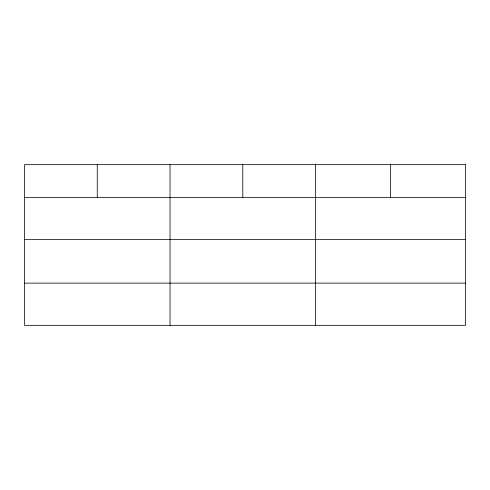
<?xml version="1.0" encoding="UTF-8"?>
<svg xmlns="http://www.w3.org/2000/svg" width="490" height="490" viewBox="0 0 490 490"><rect width="100%" height="100%" fill="white"/><g stroke="black" fill="none" stroke-linecap="round" stroke-linejoin="round"><path stroke-width="0.73" d="M24.5 197.427L465.5 197.427M24.5 239.641L465.5 239.641M24.5 283.128L465.5 283.128M390.53 164.665L390.53 197.427M315.56 164.665L315.56 325.336M242.795 164.665L242.795 197.427M170.03 164.665L170.03 325.336M97.265 164.665L97.265 197.427M465.5 164.665L24.5 164.665L24.5 325.336L465.5 325.336L465.5 164.665"/></g></svg>
